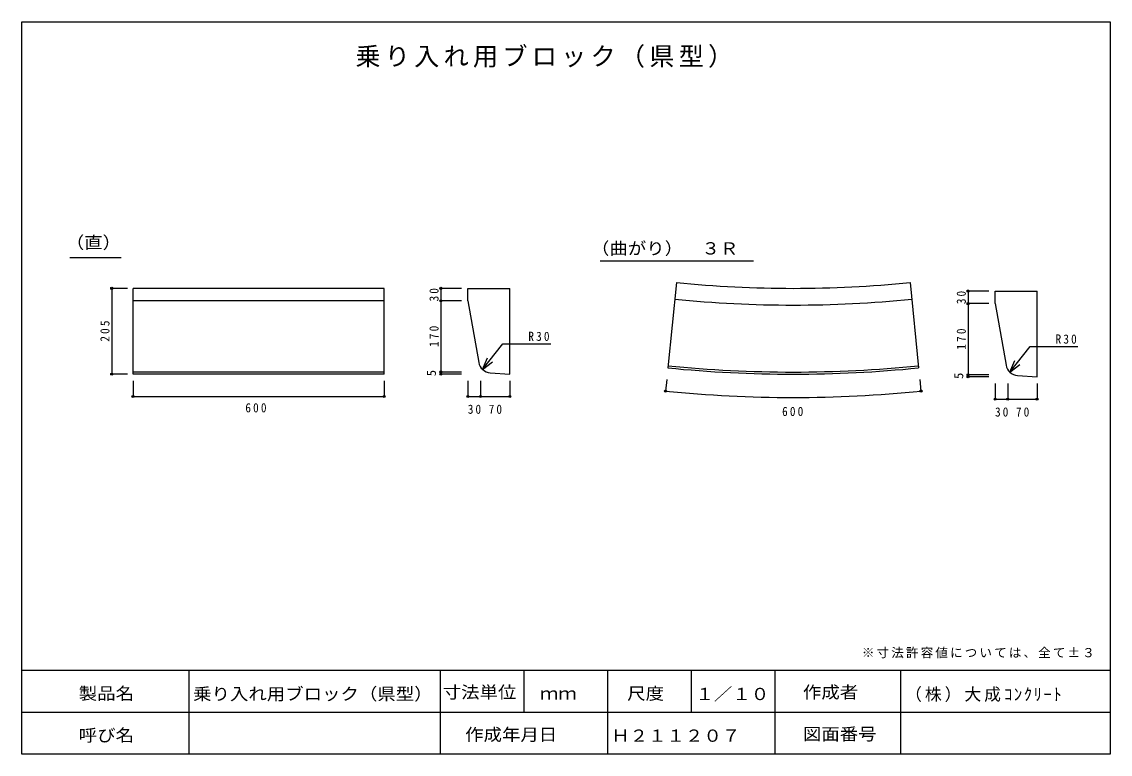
# Model space of a CAD drawing. Units: millimetres, scale not verified. Extents: x -1296 to 1304, y -878 to 872.
import ezdxf
from ezdxf.enums import TextEntityAlignment as Align

# ---------------------------------------------------------------- set-up
doc = ezdxf.new("R2010")
doc.units = ezdxf.units.MM
doc.header["$LTSCALE"] = 10
doc.header["$PDMODE"] = 32
doc.header["$PDSIZE"] = 5
doc.layers.add('0-0', color=4, linetype='Continuous')
doc.styles.add('ＭＳ ゴシック', font='')
doc.styles.get('ＭＳ ゴシック').set_extended_font_data('MS Gothic')

msp = doc.modelspace()

# ---------------------------------------------------------------- linework, layer by layer
at = {"layer": '0-0', "color": 7}
for p, q in [((-1181.12, 308.86), (-1058.37, 308.86)), ((85.8, 300.47), (452.02, 300.47)), ((-1030.08, 30.13), (-1030.08, 235.13)), ((-230.08, 235.13), (-130.08, 235.13)), ((-230.08, 205.13), (-230.08, 235.13)), ((267.98, 249.1), (247.51, 45.12)), ((826.09, 249.1), (846.56, 45.12)), ((1029.34, 228.59), (1129.34, 228.59)), ((1029.34, 198.59), (1029.34, 228.59)), ((-430.08, 205.13), (-1030.08, 205.13)), ((-230.08, 205.13), (-204.15, 58.18)), ((1029.34, 198.59), (1055.28, 51.63)), ((-430.08, 35.13), (-1030.08, 35.13)), ((-430.08, 30.13), (-1030.08, 30.13))]:
    msp.add_line(p, q, dxfattribs=at)
at = {"layer": '0-0'}
for p, q in [((-1080.93, 235.13), (-1080.93, 30.13)), ((-1043.38, 235.13), (-1080.93, 235.13)), ((-294.83, 235.13), (-294.83, 205.13)), ((-245.55, 235.13), (-294.83, 235.13)), ((964.6, 228.59), (964.6, 198.59)), ((1013.88, 228.59), (964.6, 228.59)), ((-195.08, 41.46), (-146.8, 102.48)), ((-146.8, 102.48), (-32.23, 102.48)), ((1064.35, 34.92), (1112.62, 95.93)), ((1112.62, 95.93), (1227.2, 95.93)), ((-195.08, 41.46), (-183.19, 69)), ((-195.08, 41.46), (-171.01, 59.37)), ((1064.35, 34.92), (1076.24, 62.46)), ((1064.35, 34.92), (1088.42, 52.83)), ((-1043.38, 30.13), (-1080.93, 30.13)), ((-245.55, 30.13), (-294.83, 30.13)), ((-1030.08, 14.01), (-1030.08, -23.26)), ((-430.08, 14.01), (-430.08, -23.26)), ((-230.08, 14.01), (-230.08, -23.26)), ((-130.08, 14.01), (-130.08, -23.26)), ((244.73, 17.42), (241.95, -10.29)), ((849.34, 17.42), (852.12, -10.29)), ((1013.88, 23.59), (964.6, 23.59)), ((1029.34, 7.46), (1029.34, -29.8)), ((1129.34, 7.46), (1129.34, -29.8)), ((-1030.08, -23.26), (-430.08, -23.26)), ((-230.08, -23.26), (-200.08, -23.26)), ((1029.34, -29.8), (1059.34, -29.8))]:
    msp.add_line(p, q, dxfattribs=at)
at = {"layer": '0-0', "color": 2}
for p, q in [((1304.21, -677.99), (-1295.79, -677.99)), ((-895.79, -877.99), (-895.79, -677.99)), ((-295.79, -877.99), (-295.79, -677.99)), ((-95.79, -777.99), (-95.79, -677.99)), ((104.21, -877.99), (104.21, -677.99)), ((304.21, -777.99), (304.21, -677.99)), ((504.21, -877.99), (504.21, -677.99)), ((804.21, -877.99), (804.21, -677.99)), ((1304.21, -777.99), (-1295.79, -777.99)), ((1304.21, -877.99), (-1295.79, -877.99))]:
    msp.add_line(p, q, dxfattribs=at)
msp.add_lwpolyline([(-1295.79, -877.99), (-1295.79, 872.01), (1304.21, 872.01), (1304.21, -877.99)], dxfattribs=at)
at = {"layer": '0-0', "color": 7}
for points in [[(-430.08, 30.13), (-430.08, 235.13), (-1030.08, 235.13)], [(-176.74, 33.47), (-130.08, 30.13), (-130.08, 235.13)], [(1082.68, 26.92), (1129.34, 23.59), (1129.34, 228.59)]]:
    msp.add_lwpolyline(points, dxfattribs=at)
at = {"layer": '0-0'}
for points in [[(-245.55, 205.13), (-294.83, 205.13), (-294.83, 35.13)], [(1013.88, 198.59), (964.6, 198.59), (964.6, 28.59)], [(-245.55, 35.13), (-294.83, 35.13), (-294.83, 30.13)], [(1013.88, 28.59), (964.6, 28.59), (964.6, 23.59)], [(-200.08, 14.01), (-200.08, -23.26), (-130.08, -23.26)], [(1059.34, 7.46), (1059.34, -29.8), (1129.34, -29.8)]]:
    msp.add_lwpolyline(points, dxfattribs=at)
at = {"layer": '0-0', "color": 7}
for centre, radius, start, end in [((547.04, 3030.13), 2795, 264.27, 275.73), ((547.04, 3030.13), 2835, 264.27, 275.73), ((-174.61, 63.39), 30, 190.00798, 265.9144), ((547.04, 3030.13), 3000, 264.27, 275.73), ((547.04, 3030.13), 2995, 264.27, 275.73), ((1084.82, 56.85), 30, 190.00798, 265.9144)]:
    msp.add_arc(centre, radius, start, end, dxfattribs=at)
at = {"layer": '0-0'}
msp.add_arc((547.04, 3030.13), 3055.69, 264.27, 275.73, dxfattribs=at)
for p in [(-1080.93, 235.13), (-294.83, 235.13), (964.6, 228.59), (-294.83, 205.13), (964.6, 198.59), (-1080.93, 30.13), (-294.83, 35.13), (-294.83, 30.13), (964.6, 28.59), (964.6, 23.59), (-1030.08, -23.26), (-430.08, -23.26), (-230.08, -23.26), (-200.08, -23.26), (-130.08, -23.26), (241.95, -10.29), (852.12, -10.29), (1029.34, -29.8), (1059.34, -29.8), (1129.34, -29.8)]:
    msp.add_point(p, dxfattribs=at)

# ---------------------------------------------------------------- texts
at = {"layer": '0-0', "color": 7, "style": 'ＭＳ ゴシック', "width": 1.1}
for s, p in [('（直）', (-1190.62, 321.14)), ('（曲がり）\u3000３Ｒ', (63.87, 307.13)), ('製品名', (-1159.72, -756.21)), ('乗り入れ用ブロック（県型）', (-886.51, -757.37)), ('寸法単位', (-290.29, -753.23)), ('ｍｍ', (-58.05, -756.21)), ('尺度', (150.37, -756.21)), ('１／１０', (313.64, -757.47)), ('作成者', (570.2, -753.23)), ('呼び名', (-1159.72, -856.21)), ('作成年月日', (-236.7, -854.47)), ('Ｈ２１１２０７', (112.41, -857.08)), ('図面番号', (570.2, -853.23))]:
    msp.add_text(s, height=29.33, dxfattribs=at).set_placement(p, align=Align.BOTTOM_LEFT)
at = {"layer": '0-0', "color": 7, "style": 'ＭＳ ゴシック'}
for p in [(-299.83, 25.13), (959.6, 18.59)]:
    msp.add_text('5', height=21.99, rotation=90, dxfattribs=at).set_placement(p, align=Align.BOTTOM_LEFT)
at = {"layer": '0-0', "color": 3, "insert": (-498.82, 761.81), "char_height": 43.99, "attachment_point": 7, "style": 'ＭＳ ゴシック'}
msp.add_mtext('\\T1.17;乗り入れ用ブロック（県型）', dxfattribs=at)
at = {"layer": '0-0', "color": 7, "char_height": 21.99, "attachment_point": 7, "rotation": 90, "style": 'ＭＳ ゴシック'}
for s, insert in [('\\T1.36;\\W0.9;30', (-299.83, 203.88)), ('\\T1.36;\\W0.9;30', (959.6, 197.34)), ('\\T1.38;\\W0.9;205', (-1085.93, 107.63)), ('\\T1.38;\\W0.9;170', (-299.83, 95.13)), ('\\T1.38;\\W0.9;170', (959.6, 88.59))]:
    msp.add_mtext(s, dxfattribs=dict(at, insert=insert))
at = {"layer": '0-0', "color": 7, "attachment_point": 7, "style": 'ＭＳ ゴシック'}
for s, insert, char_height in [('\\T1.38;\\W0.9;R30', (-85.79, 109.15), 21.99), ('\\T1.38;\\W0.9;R30', (1173.64, 102.61), 21.99), ('\\T1.38;\\W0.9;600', (-761.78, -61.45), 21.99), ('\\T1.36;\\W0.9;30', (-230.37, -65.01), 21.99), ('\\T1.36;\\W0.9;70', (-180.37, -65.01), 21.99), ('\\T1.38;\\W0.9;600', (520.39, -70.25), 21.99), ('\\T1.36;\\W0.9;30', (1029.06, -71.55), 21.99), ('\\T1.36;\\W0.9;70', (1079.06, -71.55), 21.99), ('\\T1.17;※寸法許容値については、全て±３', (710.97, -648.65), 21.99), ('\\T1.18;（株）大成ｺﾝｸﾘｰﾄ', (814.35, -753.23), 29.33)]:
    msp.add_mtext(s, dxfattribs=dict(at, insert=insert, char_height=char_height))

doc.saveas('drawing.dxf')
